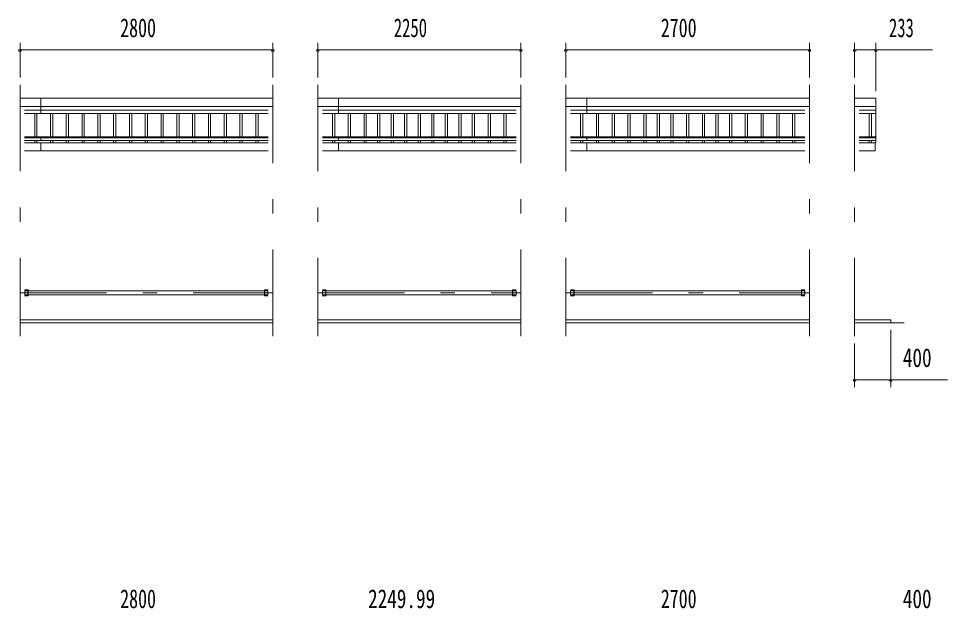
# Model space of a CAD drawing. Units: millimetres, scale not verified. Extents: x -34835 to 34837, y -16800 to 16800.
# Drawn here: x -25240 to -14946, y 1004 to 7548 of the extents above; entities that cross this region are included whole.
import ezdxf
from ezdxf.enums import TextEntityAlignment as Align

# ---------------------------------------------------------------- set-up
doc = ezdxf.new("R2010")
doc.units = ezdxf.units.MM
doc.header["$LTSCALE"] = 80
doc.linetypes.add('USER3', pattern=[24, 12, -5, 2, -5])
for name, color, linetype, lineweight in [('0-2_1-08BOLD', 7, 'Continuous', 18), ('0-3_1-28CENTER', 3, 'USER3', 18), ('0-4_1-48THIN', 4, 'Continuous', 18), ('0-5_1-58DIM', 3, 'Continuous', 18)]:
    doc.layers.add(name, color=color, linetype=linetype, lineweight=lineweight)
doc.styles.add('ＭＳ ゴシック', font='')
doc.styles.get('ＭＳ ゴシック').set_extended_font_data('MS Gothic')

msp = doc.modelspace()

# ---------------------------------------------------------------- linework, layer by layer
at = {"layer": '0-2_1-08BOLD'}
for p, q in [((-25223.61, 6663.33), (-22423.61, 6663.33)), ((-24993.61, 6494.38), (-24993.61, 6663.33)), ((-21923.6, 6663.33), (-19673.61, 6663.33)), ((-21693.61, 6494.38), (-21693.61, 6663.33)), ((-19173.62, 6663.33), (-16473.62, 6663.33)), ((-18943.62, 6494.38), (-18943.62, 6663.33)), ((-22423.61, 6572.55), (-25223.61, 6572.55)), ((-25172.81, 6533.46), (-22474.41, 6533.46)), ((-22474.41, 6494.38), (-25172.81, 6494.38)), ((-19673.61, 6572.55), (-21923.6, 6572.55)), ((-21872.8, 6533.46), (-19724.41, 6533.46)), ((-19724.41, 6494.38), (-21872.8, 6494.38)), ((-16473.62, 6572.55), (-19173.62, 6572.55)), ((-19122.82, 6533.46), (-16524.42, 6533.46)), ((-16524.42, 6494.38), (-19122.82, 6494.38)), ((-15973.61, 6572.55), (-15740.61, 6572.55)), ((-15740.61, 6533.46), (-15922.81, 6533.46)), ((-15922.81, 6494.38), (-15740.61, 6494.38)), ((-25172.81, 6234.23), (-22474.41, 6234.23)), ((-22474.41, 6224.84), (-25172.81, 6224.84)), ((-25172.81, 6195.21), (-22474.41, 6195.21)), ((-24993.61, 6234.23), (-24993.61, 6195.21)), ((-21872.8, 6234.23), (-19724.41, 6234.23)), ((-19724.41, 6224.84), (-21872.8, 6224.84)), ((-21872.8, 6195.21), (-19724.41, 6195.21)), ((-21693.61, 6195.21), (-21693.61, 6234.23)), ((-19122.82, 6234.23), (-16524.42, 6234.23)), ((-16524.42, 6224.84), (-19122.82, 6224.84)), ((-19122.82, 6195.21), (-16524.42, 6195.21)), ((-18943.62, 6234.23), (-18943.62, 6195.21)), ((-15922.81, 6234.23), (-15740.61, 6234.23)), ((-15740.61, 6224.84), (-15922.81, 6224.84)), ((-15922.81, 6195.21), (-15740.61, 6195.21)), ((-22474.41, 6168.03), (-25172.81, 6168.03)), ((-25172.81, 6082.18), (-22474.41, 6082.18)), ((-24993.61, 6168.03), (-24993.61, 6082.18)), ((-19724.41, 6168.03), (-21872.8, 6168.03)), ((-21872.8, 6082.18), (-19724.41, 6082.18)), ((-21693.61, 6082.18), (-21693.61, 6168.03)), ((-16524.42, 6168.03), (-19122.82, 6168.03)), ((-19122.82, 6082.18), (-16524.42, 6082.18)), ((-18943.62, 6168.03), (-18943.62, 6082.18)), ((-15740.61, 6168.03), (-15922.81, 6168.03)), ((-25132.81, 4537.33), (-25172.81, 4537.33)), ((-25136.01, 4471.33), (-25136.01, 4537.33)), ((-25132.81, 4537.33), (-25132.81, 4471.33)), ((-22511.21, 4537.33), (-22511.21, 4471.33)), ((-21832.8, 4537.33), (-21872.8, 4537.33)), ((-21836, 4471.33), (-21836, 4537.33)), ((-21832.8, 4537.33), (-21832.8, 4471.33)), ((-19761.2, 4537.33), (-19761.2, 4471.33)), ((-19082.82, 4537.33), (-19122.82, 4537.33)), ((-19086.01, 4471.33), (-19086.01, 4537.33)), ((-19082.82, 4537.33), (-19082.82, 4471.33)), ((-16561.22, 4537.33), (-16561.22, 4471.33)), ((-25132.81, 4471.33), (-25172.81, 4471.33)), ((-22514.41, 4525.68), (-25132.81, 4525.68)), ((-25132.81, 4482.98), (-22514.41, 4482.98)), ((-22476.11, 4525.68), (-22511.21, 4525.68)), ((-21832.8, 4471.33), (-21872.8, 4471.33)), ((-21832.8, 4525.68), (-19764.4, 4525.68)), ((-19764.4, 4482.98), (-21832.8, 4482.98)), ((-19724.41, 4471.33), (-19764.4, 4471.33)), ((-19761.2, 4525.68), (-19726.11, 4525.68)), ((-19082.82, 4471.33), (-19122.82, 4471.33)), ((-16564.42, 4525.68), (-19082.82, 4525.68)), ((-19082.82, 4482.98), (-16564.42, 4482.98)), ((-16526.12, 4525.68), (-16561.22, 4525.68)), ((-25223.61, 4204.33), (-22423.61, 4204.33)), ((-22423.61, 4174.33), (-25223.61, 4174.33)), ((-19673.61, 4204.33), (-21923.6, 4204.33)), ((-21923.6, 4174.33), (-19673.61, 4174.33)), ((-19173.62, 4204.33), (-16473.62, 4204.33)), ((-16473.62, 4174.33), (-19173.62, 4174.33)), ((-15573.61, 4204.33), (-15973.61, 4204.33)), ((-15973.61, 4174.33), (-15423.61, 4174.33)), ((-15573.61, 4204.33), (-15573.61, 4174.33))]:
    msp.add_line(p, q, dxfattribs=at)
for points in [[(-15740.61, 6168.03), (-15740.61, 6663.33), (-15973.61, 6663.33)], [(-15922.81, 6082.18), (-15745.61, 6082.18), (-15745.61, 6168.03)], [(-22474.41, 4471.33), (-22514.41, 4471.33), (-22514.41, 4537.33), (-22474.41, 4537.33)], [(-19764.41, 4471.33), (-19764.41, 4537.33), (-19724.41, 4537.33)], [(-16524.42, 4471.33), (-16564.42, 4471.33), (-16564.42, 4537.33), (-16524.42, 4537.33)], [(-25136.01, 4525.68), (-25171.11, 4525.68), (-25171.11, 4482.98), (-25136.01, 4482.98)], [(-22511.21, 4482.98), (-22476.11, 4482.98), (-22476.11, 4525.68)], [(-21836, 4482.98), (-21871.1, 4482.98), (-21871.1, 4525.68), (-21836, 4525.68)], [(-19726.11, 4525.68), (-19726.11, 4482.98), (-19761.2, 4482.98)], [(-19086.01, 4525.68), (-19121.12, 4525.68), (-19121.12, 4482.98), (-19086.01, 4482.98)], [(-16561.22, 4482.98), (-16526.12, 4482.98), (-16526.12, 4525.68)]]:
    msp.add_lwpolyline(points, dxfattribs=at)
at = {"layer": '0-3_1-28CENTER'}
for p, q in [((-25223.61, 6813.33), (-25223.61, 4024.33)), ((-22423.61, 4024.33), (-22423.61, 6813.33)), ((-21923.6, 6813.33), (-21923.6, 4024.33)), ((-19673.61, 4024.33), (-19673.61, 6813.33)), ((-19173.62, 6813.33), (-19173.62, 4024.33)), ((-16473.62, 4024.33), (-16473.62, 6813.33)), ((-15973.61, 6813.33), (-15973.61, 4024.33)), ((-25223.61, 4504.33), (-22423.61, 4504.33)), ((-21923.6, 4504.33), (-19673.61, 4504.33)), ((-19173.62, 4504.33), (-16473.62, 4504.33))]:
    msp.add_line(p, q, dxfattribs=at)
at = {"layer": '0-4_1-48THIN'}
for p, q in [((-25061.1, 6234.23), (-25061.1, 6494.38)), ((-25036.11, 6494.38), (-25036.11, 6234.23)), ((-24886.11, 6234.23), (-24886.11, 6494.38)), ((-24861.1, 6494.38), (-24861.1, 6234.23)), ((-24711.1, 6234.23), (-24711.1, 6494.38)), ((-24686.1, 6494.38), (-24686.1, 6234.23)), ((-24536.1, 6234.23), (-24536.1, 6494.38)), ((-24511.1, 6494.38), (-24511.1, 6234.23)), ((-24361.11, 6234.23), (-24361.11, 6494.38)), ((-24336.1, 6494.38), (-24336.1, 6234.23)), ((-24186.1, 6234.23), (-24186.1, 6494.38)), ((-24161.1, 6494.38), (-24161.1, 6234.23)), ((-24011.11, 6234.23), (-24011.11, 6494.38)), ((-23986.11, 6494.38), (-23986.11, 6234.23)), ((-23836.1, 6234.23), (-23836.1, 6494.38)), ((-23811.1, 6494.38), (-23811.1, 6234.23)), ((-23661.1, 6234.23), (-23661.1, 6494.38)), ((-23636.1, 6494.38), (-23636.1, 6234.23)), ((-23486.11, 6234.23), (-23486.11, 6494.38)), ((-23461.11, 6494.38), (-23461.11, 6234.23)), ((-23311.11, 6234.23), (-23311.11, 6494.38)), ((-23286.1, 6494.38), (-23286.1, 6234.23)), ((-23136.11, 6234.23), (-23136.11, 6494.38)), ((-23111.1, 6494.38), (-23111.1, 6234.23)), ((-22961.11, 6234.23), (-22961.11, 6494.38)), ((-22936.1, 6494.38), (-22936.1, 6234.23)), ((-22786.1, 6234.23), (-22786.1, 6494.38)), ((-22761.11, 6494.38), (-22761.11, 6234.23)), ((-22611.11, 6234.23), (-22611.11, 6494.38)), ((-22586.11, 6494.38), (-22586.11, 6234.23)), ((-21761.1, 6494.38), (-21761.1, 6234.23)), ((-21736.1, 6234.23), (-21736.1, 6494.38)), ((-21586.1, 6234.23), (-21586.1, 6494.38)), ((-21561.1, 6494.38), (-21561.1, 6234.23)), ((-21411.1, 6494.38), (-21411.1, 6234.23)), ((-21386.1, 6234.23), (-21386.1, 6494.38)), ((-21261.1, 6234.23), (-21261.1, 6494.38)), ((-21236.1, 6494.38), (-21236.1, 6234.23)), ((-21111.1, 6494.38), (-21111.1, 6234.23)), ((-21086.1, 6234.23), (-21086.1, 6494.38)), ((-20961.1, 6234.23), (-20961.1, 6494.38)), ((-20936.1, 6494.38), (-20936.1, 6234.23)), ((-20811.1, 6494.38), (-20811.1, 6234.23)), ((-20786.1, 6234.23), (-20786.1, 6494.38)), ((-20661.1, 6234.23), (-20661.1, 6494.38)), ((-20636.1, 6494.38), (-20636.1, 6234.23)), ((-20511.1, 6494.38), (-20511.1, 6234.23)), ((-20486.1, 6234.23), (-20486.1, 6494.38)), ((-20361.1, 6234.23), (-20361.1, 6494.38)), ((-20336.1, 6494.38), (-20336.1, 6234.23)), ((-20211.1, 6494.38), (-20211.1, 6234.23)), ((-20186.1, 6234.23), (-20186.1, 6494.38)), ((-20036.1, 6234.23), (-20036.1, 6494.38)), ((-20011.1, 6494.38), (-20011.1, 6234.23)), ((-19861.11, 6494.38), (-19861.11, 6234.23)), ((-19836.1, 6234.23), (-19836.1, 6494.38)), ((-19011.11, 6234.23), (-19011.11, 6494.38)), ((-18986.11, 6494.38), (-18986.11, 6234.23)), ((-18836.11, 6234.23), (-18836.11, 6494.38)), ((-18811.11, 6494.38), (-18811.11, 6234.23)), ((-18661.11, 6234.23), (-18661.11, 6494.38)), ((-18636.11, 6494.38), (-18636.11, 6234.23)), ((-18486.11, 6234.23), (-18486.11, 6494.38)), ((-18461.11, 6494.38), (-18461.11, 6234.23)), ((-18311.11, 6234.23), (-18311.11, 6494.38)), ((-18286.11, 6494.38), (-18286.11, 6234.23)), ((-18161.11, 6234.23), (-18161.11, 6494.38)), ((-18136.11, 6494.38), (-18136.11, 6234.23)), ((-18011.11, 6234.23), (-18011.11, 6494.38)), ((-17986.11, 6494.38), (-17986.11, 6234.23)), ((-17836.11, 6234.23), (-17836.11, 6494.38)), ((-17811.11, 6494.38), (-17811.11, 6234.23)), ((-17661.11, 6234.23), (-17661.11, 6494.38)), ((-17636.11, 6494.38), (-17636.11, 6234.23)), ((-17511.11, 6234.23), (-17511.11, 6494.38)), ((-17486.11, 6494.38), (-17486.11, 6234.23)), ((-17361.11, 6234.23), (-17361.11, 6494.38)), ((-17336.11, 6494.38), (-17336.11, 6234.23)), ((-17186.11, 6234.23), (-17186.11, 6494.38)), ((-17161.11, 6494.38), (-17161.11, 6234.23)), ((-17011.11, 6234.23), (-17011.11, 6494.38)), ((-16986.11, 6494.38), (-16986.11, 6234.23)), ((-16836.11, 6234.23), (-16836.11, 6494.38)), ((-16811.11, 6494.38), (-16811.11, 6234.23)), ((-16661.11, 6234.23), (-16661.11, 6494.38)), ((-16636.11, 6494.38), (-16636.11, 6234.23)), ((-15811.11, 6494.38), (-15811.11, 6234.23)), ((-15786.11, 6234.23), (-15786.11, 6494.38)), ((-25061.1, 6195.21), (-25061.1, 6168.03)), ((-25036.11, 6168.03), (-25036.11, 6195.21)), ((-24886.11, 6195.21), (-24886.11, 6168.03)), ((-24861.1, 6168.03), (-24861.1, 6195.21)), ((-24711.1, 6195.21), (-24711.1, 6168.03)), ((-24686.1, 6168.03), (-24686.1, 6195.21)), ((-24536.1, 6195.21), (-24536.1, 6168.03)), ((-24511.1, 6168.03), (-24511.1, 6195.21)), ((-24361.11, 6195.21), (-24361.11, 6168.03)), ((-24336.1, 6168.03), (-24336.1, 6195.21)), ((-24186.1, 6195.21), (-24186.1, 6168.03)), ((-24161.1, 6168.03), (-24161.1, 6195.21)), ((-24011.11, 6195.21), (-24011.11, 6168.03)), ((-23986.11, 6168.03), (-23986.11, 6195.21)), ((-23836.1, 6195.21), (-23836.1, 6168.03)), ((-23811.1, 6168.03), (-23811.1, 6195.21)), ((-23661.1, 6195.21), (-23661.1, 6168.03)), ((-23636.1, 6168.03), (-23636.1, 6195.21)), ((-23486.11, 6195.21), (-23486.11, 6168.03)), ((-23461.11, 6168.03), (-23461.11, 6195.21)), ((-23311.11, 6195.21), (-23311.11, 6168.03)), ((-23286.1, 6168.03), (-23286.1, 6195.21)), ((-23136.11, 6195.21), (-23136.11, 6168.03)), ((-23111.1, 6168.03), (-23111.1, 6195.21)), ((-22961.11, 6195.21), (-22961.11, 6168.03)), ((-22936.1, 6168.03), (-22936.1, 6195.21)), ((-22786.1, 6195.21), (-22786.1, 6168.03)), ((-22761.11, 6168.03), (-22761.11, 6195.21)), ((-22611.11, 6195.21), (-22611.11, 6168.03)), ((-22586.11, 6168.03), (-22586.11, 6195.21)), ((-21761.1, 6195.21), (-21761.1, 6168.03)), ((-21736.1, 6168.03), (-21736.1, 6195.21)), ((-21586.1, 6168.03), (-21586.1, 6195.21)), ((-21561.1, 6195.21), (-21561.1, 6168.03)), ((-21411.1, 6195.21), (-21411.1, 6168.03)), ((-21386.1, 6168.03), (-21386.1, 6195.21)), ((-21261.1, 6168.03), (-21261.1, 6195.21)), ((-21236.1, 6195.21), (-21236.1, 6168.03)), ((-21111.1, 6195.21), (-21111.1, 6168.03)), ((-21086.1, 6168.03), (-21086.1, 6195.21)), ((-20961.1, 6168.03), (-20961.1, 6195.21)), ((-20936.1, 6195.21), (-20936.1, 6168.03)), ((-20811.1, 6195.21), (-20811.1, 6168.03)), ((-20786.1, 6168.03), (-20786.1, 6195.21)), ((-20661.1, 6168.03), (-20661.1, 6195.21)), ((-20636.1, 6195.21), (-20636.1, 6168.03)), ((-20511.1, 6195.21), (-20511.1, 6168.03)), ((-20486.1, 6168.03), (-20486.1, 6195.21)), ((-20361.1, 6168.03), (-20361.1, 6195.21)), ((-20336.1, 6195.21), (-20336.1, 6168.03)), ((-20211.1, 6195.21), (-20211.1, 6168.03)), ((-20186.1, 6168.03), (-20186.1, 6195.21)), ((-20036.1, 6168.03), (-20036.1, 6195.21)), ((-20011.1, 6195.21), (-20011.1, 6168.03)), ((-19861.11, 6195.21), (-19861.11, 6168.03)), ((-19836.1, 6168.03), (-19836.1, 6195.21)), ((-19011.11, 6195.21), (-19011.11, 6168.03)), ((-18986.11, 6168.03), (-18986.11, 6195.21)), ((-18836.11, 6195.21), (-18836.11, 6168.03)), ((-18811.11, 6168.03), (-18811.11, 6195.21)), ((-18661.11, 6195.21), (-18661.11, 6168.03)), ((-18636.11, 6168.03), (-18636.11, 6195.21)), ((-18486.11, 6195.21), (-18486.11, 6168.03)), ((-18461.11, 6168.03), (-18461.11, 6195.21)), ((-18311.11, 6195.21), (-18311.11, 6168.03)), ((-18286.11, 6168.03), (-18286.11, 6195.21)), ((-18161.11, 6195.21), (-18161.11, 6168.03)), ((-18136.11, 6168.03), (-18136.11, 6195.21)), ((-18011.11, 6195.21), (-18011.11, 6168.03)), ((-17986.11, 6168.03), (-17986.11, 6195.21)), ((-17836.11, 6195.21), (-17836.11, 6168.03)), ((-17811.11, 6168.03), (-17811.11, 6195.21)), ((-17661.11, 6195.21), (-17661.11, 6168.03)), ((-17636.11, 6168.03), (-17636.11, 6195.21)), ((-17511.11, 6195.21), (-17511.11, 6168.03)), ((-17486.11, 6168.03), (-17486.11, 6195.21)), ((-17361.11, 6195.21), (-17361.11, 6168.03)), ((-17336.11, 6168.03), (-17336.11, 6195.21)), ((-17186.11, 6195.21), (-17186.11, 6168.03)), ((-17161.11, 6168.03), (-17161.11, 6195.21)), ((-17011.11, 6195.21), (-17011.11, 6168.03)), ((-16986.11, 6168.03), (-16986.11, 6195.21)), ((-16836.11, 6195.21), (-16836.11, 6168.03)), ((-16811.11, 6168.03), (-16811.11, 6195.21)), ((-16661.11, 6195.21), (-16661.11, 6168.03)), ((-16636.11, 6168.03), (-16636.11, 6195.21)), ((-15811.11, 6195.21), (-15811.11, 6168.03)), ((-15786.11, 6168.03), (-15786.11, 6195.21))]:
    msp.add_line(p, q, dxfattribs=at)
at = {"layer": '0-5_1-58DIM'}
for p, q in [((-25223.61, 7279.33), (-25223.61, 6893.33)), ((-22423.61, 6893.33), (-22423.61, 7279.33)), ((-21923.6, 7279.33), (-21923.6, 6893.33)), ((-19673.61, 6893.33), (-19673.61, 7279.33)), ((-19173.62, 7279.33), (-19173.62, 6893.33)), ((-16473.62, 6893.33), (-16473.62, 7279.33)), ((-15973.61, 7279.33), (-15973.61, 6893.33)), ((-15740.61, 6743.33), (-15740.61, 7279.33)), ((-25207.61, 7199.33), (-25239.61, 7199.33)), ((-25223.61, 7199.33), (-22423.61, 7199.33)), ((-22407.61, 7199.33), (-22439.61, 7199.33)), ((-21907.6, 7199.33), (-21939.6, 7199.33)), ((-21923.6, 7199.33), (-19673.61, 7199.33)), ((-19657.61, 7199.33), (-19689.61, 7199.33)), ((-19157.61, 7199.33), (-19189.61, 7199.33)), ((-19173.62, 7199.33), (-16473.62, 7199.33)), ((-16457.62, 7199.33), (-16489.62, 7199.33)), ((-15957.61, 7199.33), (-15989.61, 7199.33)), ((-15973.61, 7199.33), (-15740.61, 7199.33)), ((-15724.61, 7199.33), (-15756.61, 7199.33)), ((-15740.61, 7199.33), (-15112.61, 7199.33)), ((-15573.61, 3459.34), (-15573.61, 4094.33)), ((-15973.61, 3944.33), (-15973.61, 3459.34)), ((-15957.61, 3539.34), (-15989.61, 3539.34)), ((-15973.61, 3539.34), (-15573.61, 3539.34)), ((-15557.61, 3539.34), (-15589.61, 3539.34)), ((-15573.61, 3539.34), (-14945.61, 3539.34))]:
    msp.add_line(p, q, dxfattribs=at)
for centre in [(-25223.61, 7199.33), (-22423.61, 7199.33), (-21923.6, 7199.33), (-19673.61, 7199.33), (-19173.61, 7199.33), (-16473.62, 7199.33), (-15973.61, 7199.33), (-15740.61, 7199.33), (-15973.61, 3539.34), (-15573.61, 3539.34)]:
    msp.add_arc(centre, 16, 180, 0, dxfattribs=at)

# ---------------------------------------------------------------- texts
at = {"layer": '0-5_1-58DIM', "color": 7, "style": 'ＭＳ ゴシック'}
for s, width, p in [('2800', 0.7, (-24113.64, 7279.33)), ('2250', 0.65, (-21081.3, 7279.33)), ('2700', 0.7, (-18122.18, 7279.33)), ('233', 0.65, (-15593.69, 7279.33)), ('400', 0.75, (-15439.81, 3619.34)), ('2800', 0.7, (-24113.64, 945.04)), ('2249.99', 0.75, (-21366.69, 945.04)), ('2700', 0.7, (-18122.17, 945.04)), ('400', 0.75, (-15439.8, 945.04))]:
    msp.add_text(s, height=208.4, dxfattribs=dict(at, width=width)).set_placement(p, align=Align.BOTTOM_LEFT)

doc.saveas('drawing.dxf')
